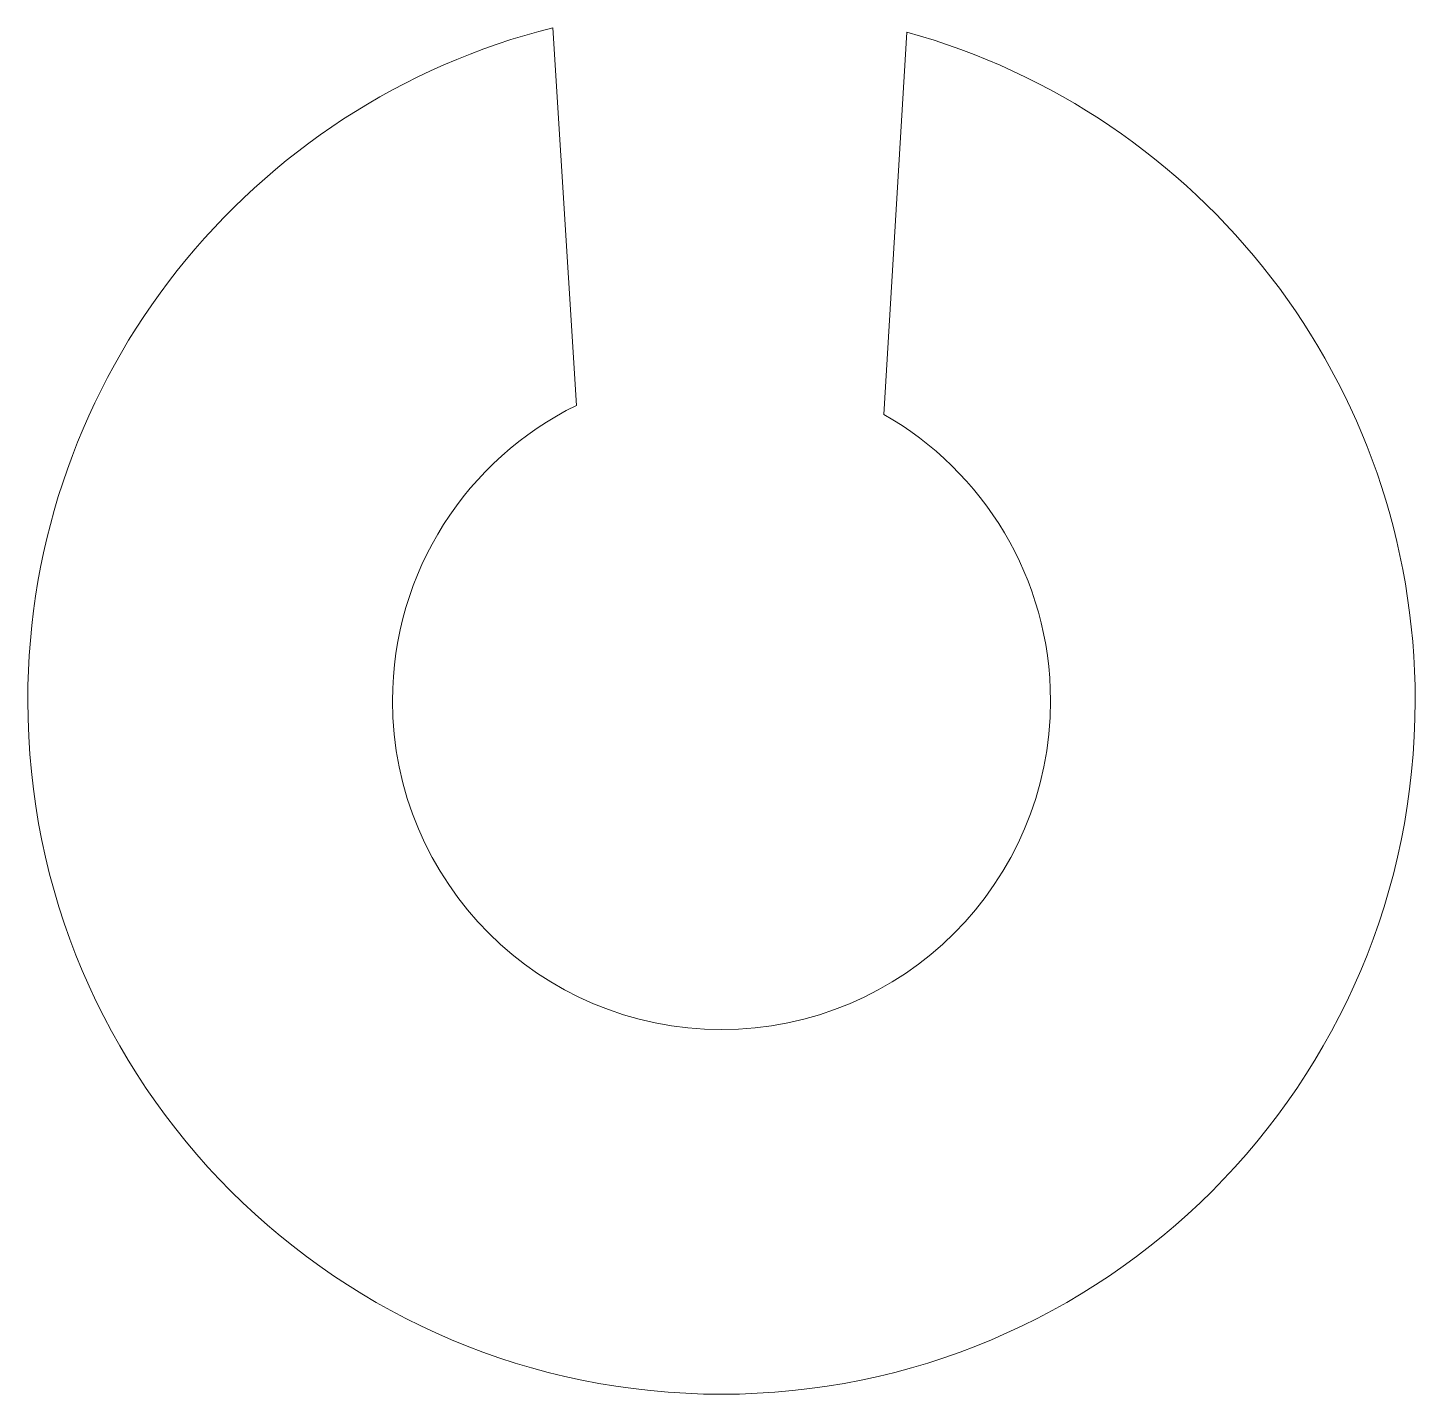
# Model space of a CAD drawing. Header units: inches. Extents: x -0.66 to 0.65, y -0.86 to 0.43.
import ezdxf

# ---------------------------------------------------------------- set-up
doc = ezdxf.new("R2010")
doc.units = ezdxf.units.IN
doc.header["$MEASUREMENT"] = 0
doc.layers.add('Layer 1', color=7, linetype='Continuous')

msp = doc.modelspace()

# ---------------------------------------------------------------- linework, layer by layer
at = {"layer": 'Layer 1', "color": 250, "lineweight": 18}
for points in [[(0.1717, 0.4292), (0.4489, 0.3525), (0.6523, 0.0985), (0.6523, -0.203), (0.6523, -0.203), (0.6523, -0.5652), (0.3587, -0.8588), (-0.0035, -0.8588), (-0.0035, -0.8588), (-0.3657, -0.8588), (-0.6593, -0.5652), (-0.6593, -0.203), (-0.6593, -0.203), (-0.6593, 0.1042), (-0.4481, 0.3621), (-0.1629, 0.4333)], [(0.1499, 0.0677), (0.244, 0.0142), (0.3075, -0.087), (0.3075, -0.203), (0.3075, -0.203), (0.3075, -0.3748), (0.1683, -0.514), (-0.0035, -0.514), (-0.0035, -0.514), (-0.1753, -0.514), (-0.3145, -0.3748), (-0.3145, -0.203), (-0.3145, -0.203), (-0.3145, -0.0805), (-0.2437, 0.0255), (-0.1407, 0.0762)]]:
    msp.add_open_spline(points, degree=3, knots=[0, 0, 0, 0, 0.2, 0.2, 0.2, 0.2, 0.4, 0.4, 0.4, 0.4, 0.6, 0.6, 0.6, 0.6, 1, 1, 1, 1], dxfattribs=at)
for points in [[(-0.1407, 0.0762), (-0.1407, 0.0762), (-0.1629, 0.4333), (-0.1629, 0.4333)], [(0.1499, 0.0677), (0.1499, 0.0677), (0.1717, 0.4292), (0.1717, 0.4292)]]:
    msp.add_open_spline(points, degree=3, dxfattribs=at)

doc.saveas('drawing.dxf')
